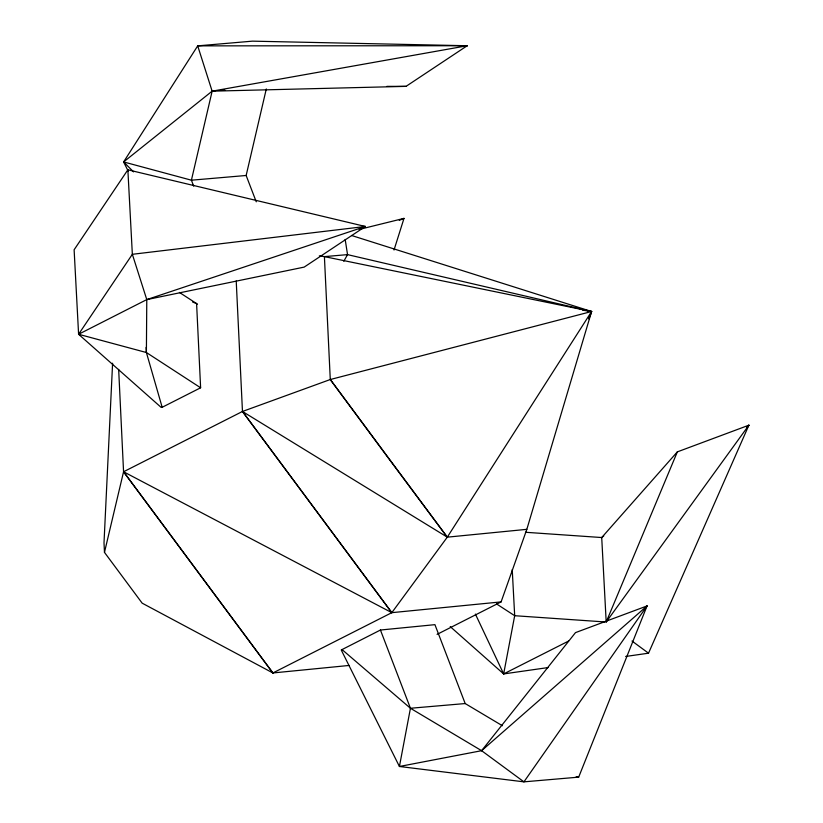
<?xml version="1.0" encoding="UTF-8"?>
<svg xmlns="http://www.w3.org/2000/svg" width="823" height="823" viewBox="0 0 823 823"><rect width="100%" height="100%" fill="white"/><g stroke="black" fill="none" stroke-linecap="round" stroke-linejoin="round"><path stroke-width="1.23" d="M162.172 407.282L146.391 352.522L146.782 299.603L132.349 254.297L127.863 169.805L365.361 226.479L304.181 267.105L146.782 299.603L78.597 334.272L161.195 407.436L162.172 407.282L200.617 387.787L196.594 303.584L192.633 302.031M112.597 363.2L104.007 542.861L104.47 552.377L142.163 603.166L272.897 672.957L349.147 665.447M380.432 630.027L410.44 708.264L399.422 766.48L523.942 781.85L578.682 777.138L647.043 605.944L575.493 632.62L481.609 750.689L399.422 766.48L341.236 649.985L380.432 630.027L434.925 624.657L465.19 703.552L502.411 725.742M548.128 667.566L503.655 673.924L514.684 615.707L512.235 569.619M256.251 201.81L246.149 175.484L266.302 88.935M104.47 552.377L123.563 471.764L118.666 369.414M437.075 634.368L501.094 601.901L526.833 529.333L591.593 311.506L351.534 235.481M394.022 250.007L404 218.373L359.137 229.452M588.939 318.748L591.593 311.506L347.543 254.626L324.406 256.622L319.334 255.83M588.826 318.686L591.593 311.506L324.406 256.622L330.28 379.526L388.682 458.514L447.29 537.162L526.833 529.333M677.339 451.878L601.716 537.542L606.191 622.034L677.339 451.878L748.879 425.203L648.524 653.195L625.645 656.466M343.788 261.282L347.543 254.626L345.176 239.462M133.563 171.873L123.615 161.936L197.705 45.862L252.445 41.15L467.207 45.738L406.027 86.364L212.139 91.168L123.615 161.936L128.203 171.133M591.593 311.506L447.29 537.162L391.81 612.662L272.897 672.957L123.563 471.764L242.466 411.469L330.28 379.526L591.593 311.506L582.715 310.189M127.863 169.805L74.121 249.781L78.597 334.272L146.391 352.522L200.617 387.787M78.597 334.272L132.349 254.297L365.361 226.479L146.782 299.603M481.609 750.689L647.043 605.944L523.942 781.85L481.609 750.689L410.44 708.264L341.977 649.522M606.191 622.034L748.879 425.203L746.842 426.767M746.615 428.299L748.879 425.203M645.448 607.96L647.043 605.944M603.753 535.979L601.716 537.542L525.455 532.275M450.222 626.601L503.655 673.924L568.59 641.055M399.268 220.358L404 218.373M463.431 46.5L467.207 45.738L197.705 45.862L212.139 91.168L191.409 180.196L193.703 186.173M467.207 45.738L212.139 91.168L214.69 90.952M501.094 601.901L391.81 612.662L123.563 471.764L272.897 672.957M221.048 90.407L224.874 90.077M246.149 175.484L191.409 180.196L123.615 161.936M410.44 708.264L465.19 703.552M386.872 86.374L406.027 86.364M362.799 226.346L365.361 226.479M604.915 621.941L514.684 615.707L496.506 603.897M576.141 776.83L578.682 777.138M179.435 292.432L197.499 304.171M632.002 641.035L648.524 653.195M330.28 379.526L447.29 537.162L242.466 411.469L236.222 280.982M475.396 614.092L503.655 673.924M146.113 347.409L146.391 352.522M391.81 612.662L242.466 411.469L391.81 612.662"/></g></svg>
